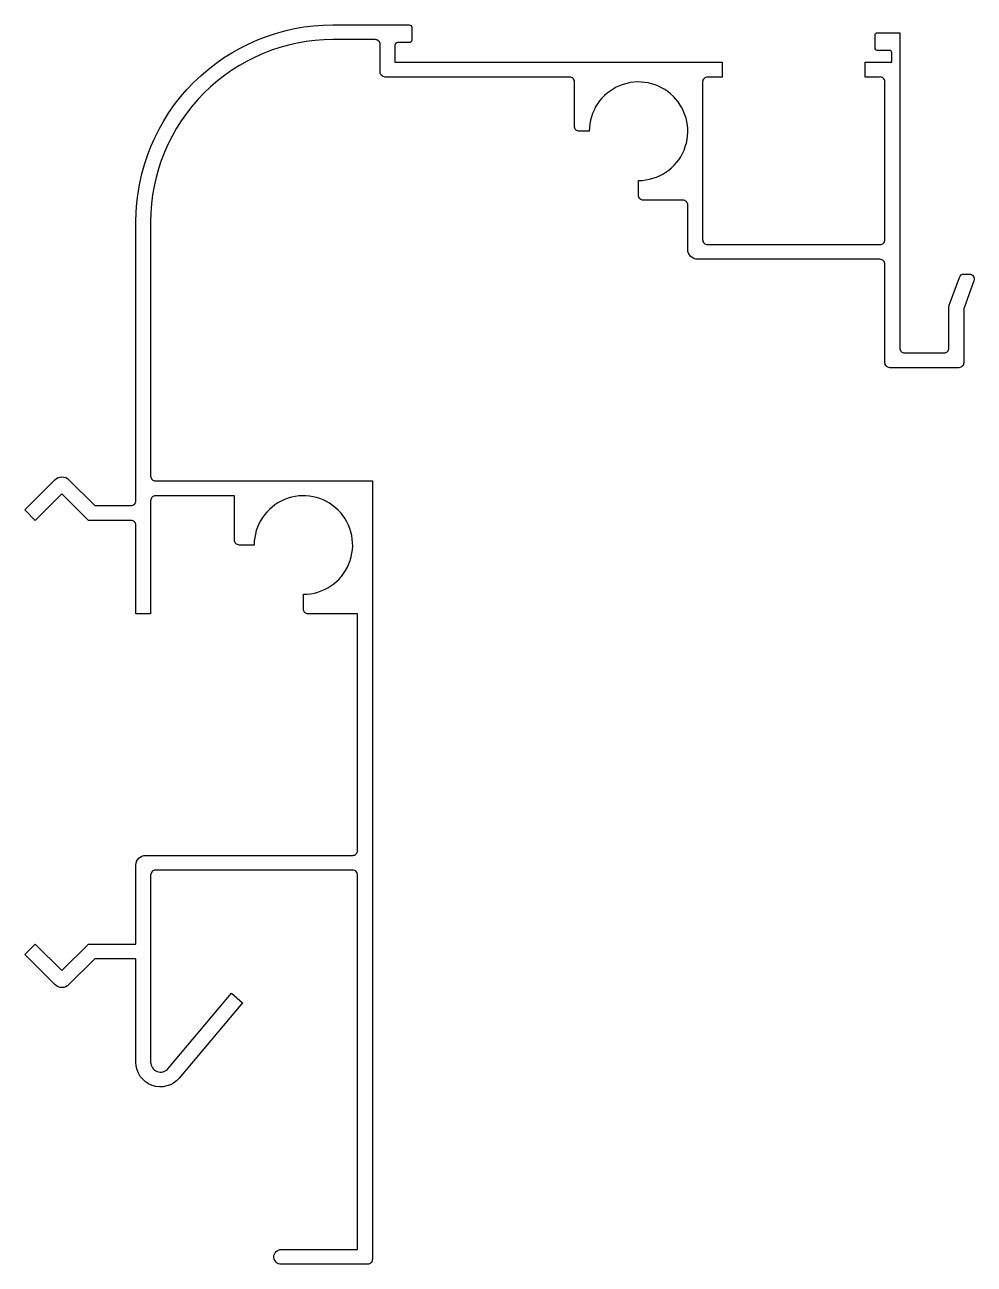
# Model space of a CAD drawing. Extents: x 321 to 417, y 141 to 267.
import ezdxf

# ---------------------------------------------------------------- set-up
doc = ezdxf.new("R2010")
doc.units = 0
doc.header["$LTSCALE"] = 15
doc.layers.add('PARCA', color=7, linetype='CONTINUOUS')

msp = doc.modelspace()

# ---------------------------------------------------------------- linework, layer by layer
at = {"layer": 'PARCA'}
msp.add_lwpolyline([(408.34, 264.31), (407.14, 264.31, -0.414214), (406.89, 264.56), (406.89, 265.86, -0.414214), (407.14, 266.11), (409.39, 266.11), (409.39, 234.11, 0.414214), (409.89, 233.61), (413.89, 233.61, 0.414214), (414.39, 234.11), (414.39, 238.29, -0.087489), (414.42, 238.46), (415.45, 241.28, -0.315299), (415.92, 241.61), (416.45, 241.61, -0.520567), (416.92, 240.94), (415.92, 238.2, 0.087489), (415.89, 238.03), (415.89, 232.61, -0.414214), (415.39, 232.11), (408.39, 232.11, -0.414214), (407.89, 232.61), (407.89, 242.61, 0.414214), (407.39, 243.11), (388.89, 243.11, -0.414214), (387.89, 244.11), (387.89, 248.61, 0.414214), (387.39, 249.11), (383.39, 249.11, -0.414214), (382.89, 249.61), (382.89, 251.11, 2.414214), (377.89, 256.11), (376.89, 256.11, -0.414214), (376.39, 256.61), (376.39, 261.11, 0.414214), (375.89, 261.61), (357.18, 261.61, -0.414214), (356.68, 262.11), (356.68, 264.91, 0.414214), (356.18, 265.41), (351.89, 265.41, 0.414214), (333.39, 246.91), (333.39, 221.11, 0.414214), (333.89, 220.61), (355.89, 220.61), (355.89, 141.61, -0.414214), (355.39, 141.11), (346.64, 141.11, -0.414214), (345.89, 141.86, -0.414214), (346.64, 142.61), (354.39, 142.61), (354.39, 180.61, 0.414214), (353.89, 181.11), (333.89, 181.11, 0.414214), (333.39, 180.61), (333.39, 161.61, 0.700208), (335.16, 160.97), (341.58, 168.62), (342.72, 167.66), (336.3, 160.01, -0.700208), (331.89, 161.61), (331.89, 172.11), (327.72, 172.11), (325.1, 169.49, -0.414214), (323.68, 169.49), (320.62, 172.55), (321.68, 173.61), (324.39, 170.91), (327.1, 173.61), (331.89, 173.61), (331.89, 181.61, -0.414214), (332.89, 182.61), (353.89, 182.61, 0.414214), (354.39, 183.11), (354.39, 207.11), (349.39, 207.11, -0.414214), (348.89, 207.61), (348.89, 209.11, 2.414214), (343.89, 214.11), (342.39, 214.11, -0.414214), (341.89, 214.61), (341.89, 219.11), (333.89, 219.11, 0.414214), (333.39, 218.61), (333.39, 207.11), (331.89, 207.11), (331.89, 216.11, 0.414214), (331.39, 216.61), (327.1, 216.61), (324.39, 219.32), (321.68, 216.61), (320.62, 217.67), (323.68, 220.73, -0.414214), (325.1, 220.73), (327.72, 218.11), (331.39, 218.11, 0.414214), (331.89, 218.61), (331.89, 246.91, -0.414214), (351.89, 266.91), (359.63, 266.91, -0.414214), (359.88, 266.66), (359.88, 265.36, -0.414214), (359.63, 265.11), (358.43, 265.11, 0.414214), (358.18, 264.86), (358.18, 263.11), (391.39, 263.11), (391.39, 261.61), (389.89, 261.61, 0.414214), (389.39, 261.11), (389.39, 245.11, 0.414214), (389.89, 244.61), (407.39, 244.61, 0.414214), (407.89, 245.11), (407.89, 261.12, 0.468343), (407.3, 261.61), (405.89, 261.61), (405.89, 263.11), (408.59, 263.11), (408.59, 264.06, 0.414214)], format="xyb", close=True, dxfattribs=at)

doc.saveas('drawing.dxf')
